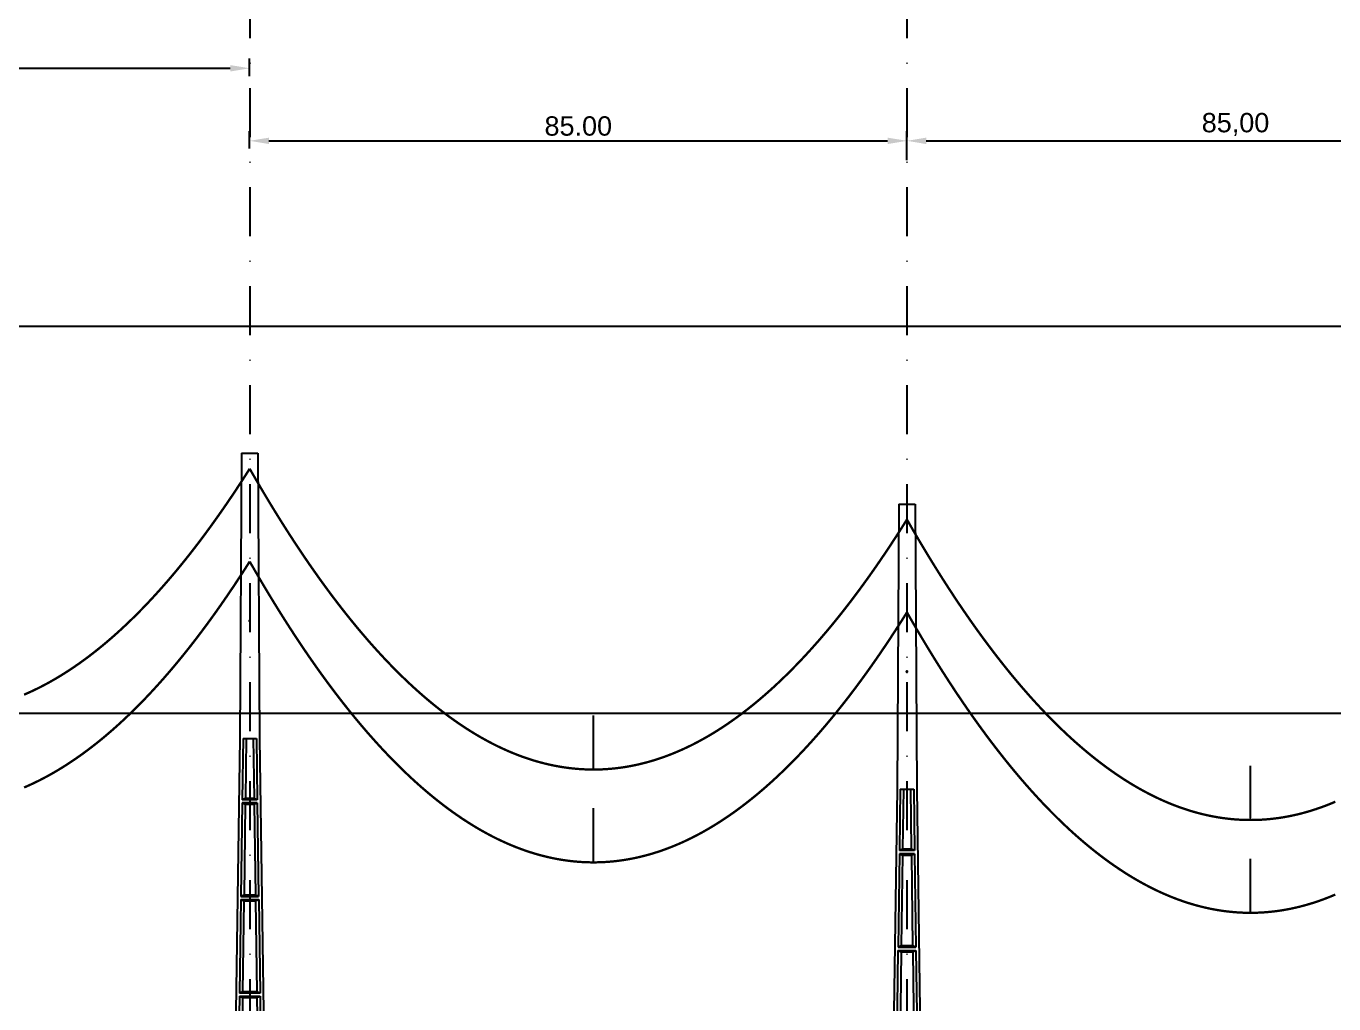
# Model space of a CAD drawing. Header units: metres. Extents: x -121 to 9872, y 3505 to 10721.
# Drawn here: x 3221.8 to 3390.9, y 9562.4 to 9688.8 of the extents above; entities that cross this region are included whole.
import ezdxf

# ---------------------------------------------------------------- set-up
doc = ezdxf.new("R2010")
doc.units = ezdxf.units.M
doc.header["$PDMODE"] = 2
doc.linetypes.add('DASHDOT', pattern=[25.4, 12.7, -6.35, 0, -6.35])
for name, color, linetype in [('CON-EOL- CA MAGNOLIA', 210, 'Continuous'), ('cotas', 7, 'Continuous'), ('Grade', 9, 'Continuous'), ('Ind.Rot', 8, 'DASHDOT'), ('POSTE DT', 7, 'Continuous')]:
    doc.layers.add(name, color=color, linetype=linetype)
doc.styles.get("Standard").update_dxf_attribs({"font": 'arial.ttf'})
doc.dimstyles.new('ISO-25', dxfattribs={"dimtxt": 2.5, "dimasz": 2.5, "dimexe": 1.25, "dimexo": 0.625, "dimtad": 1, "dimzin": 1, "dimtxsty": 'Standard', "dimcen": 2.5, "dimaunit": 1, "dimadec": 3, "dimazin": 3, "dimtfac": 1, "dimtmove": 0, "dimatfit": 3, "dimfxlon": 1, "dimarcsym": 0})

# ---------------------------------------------------------------- blocks, each defined once
blk = doc.blocks.new('*U1')
at = {"layer": 'POSTE DT', "extrusion": (0, 1, 0)}
for p, q in [((-3.31, 378.23), (-4.05, 262)), ((-3.31, 378.23), (3.31, 378.23)), ((3.31, 378.23), (4.06, 262)), ((-4.05, 262), (-7.72, 0)), ((-4.05, 262), (-4.05, 262)), ((-2.73, 262), (-3.08, 237.05)), ((-2.73, 262), (2.75, 262)), ((-1.42, 262), (-1.77, 237.57)), ((1.43, 262), (1.77, 237.57)), ((2.75, 262), (3.1, 237.05)), ((4.06, 262), (7.72, 0)), ((-3.1, 235.74), (-3.63, 197.65)), ((3.11, 235.73), (-3.1, 235.74)), ((3.1, 237.05), (-3.08, 237.05)), ((-1.8, 235.21), (-2.32, 198.19)), ((1.8, 235.21), (2.32, 198.19)), ((3.11, 235.73), (3.65, 197.65)), ((-3.65, 196.34), (-4.19, 158.25)), ((-2.35, 195.8), (-2.87, 158.8)), ((2.35, 195.8), (2.87, 158.8)), ((3.66, 196.34), (4.2, 158.25)), ((-4.21, 156.94), (-4.74, 118.85)), ((-2.9, 156.39), (-3.42, 119.41)), ((2.91, 156.39), (3.42, 119.41)), ((4.21, 156.94), (4.75, 118.85)), ((-4.76, 117.54), (-5.29, 79.45)), ((4.77, 117.54), (-4.76, 117.54)), ((4.75, 118.85), (-4.74, 118.85)), ((4.77, 117.54), (5.3, 79.45)), ((-3.46, 116.98), (-3.97, 80.02)), ((3.46, 116.98), (3.98, 80.02)), ((-5.31, 78.14), (-5.85, 40.06)), ((5.32, 78.14), (-5.31, 78.14)), ((5.3, 79.45), (-5.29, 79.45)), ((-4.01, 77.57), (-4.53, 40.63)), ((4.01, 77.57), (4.53, 40.63)), ((5.32, 78.14), (5.85, 40.06)), ((-5.86, 38.74), (-6.41, 0)), ((5.87, 38.74), (-5.86, 38.74)), ((5.85, 40.06), (-5.85, 40.06)), ((-4.56, 38.17), (-5.1, 0)), ((4.56, 38.17), (5.1, 0)), ((5.87, 38.74), (6.41, 0)), ((-6.41, 0), (-7.72, 0)), ((-5.1, 0), (-6.41, 0)), ((5.1, 0), (-5.1, 0)), ((6.41, 0), (5.1, 0)), ((7.72, 0), (6.41, 0))]:
    blk.add_line(p, q, dxfattribs=at)
at = {"layer": 'POSTE DT', "ltscale": 3}
for points in [[(-3.63, 197.65), (3.65, 197.65)], [(-3.65, 196.34), (3.66, 196.34)], [(-4.21, 156.94), (4.21, 156.94)], [(4.2, 158.25), (-4.19, 158.25)]]:
    blk.add_lwpolyline(points, dxfattribs=at)
at = {"layer": 'POSTE DT'}
for points, knots in [([(0.25, 309.94), (0.25, 309.93), (0.25, 309.93), (0.25, 309.92), (0.25, 309.91), (0.25, 309.9), (0.25, 309.89), (0.24, 309.85), (0.22, 309.82), (0.19, 309.77), (0.16, 309.74), (0.11, 309.71), (0.08, 309.7), (0.01, 309.68), (-0.02, 309.68), (-0.08, 309.7), (-0.11, 309.71), (-0.16, 309.74), (-0.18, 309.76), (-0.21, 309.8), (-0.22, 309.82), (-0.24, 309.85), (-0.24, 309.87), (-0.25, 309.89), (-0.25, 309.9), (-0.25, 309.92), (-0.25, 309.92), (-0.25, 309.93), (-0.25, 309.94), (-0.25, 309.95), (-0.25, 309.95), (-0.25, 309.96), (-0.25, 309.97), (-0.24, 310), (-0.23, 310.02), (-0.21, 310.07), (-0.2, 310.09), (-0.15, 310.14), (-0.13, 310.15), (-0.07, 310.18), (-0.03, 310.19), (0.03, 310.19), (0.06, 310.18), (0.12, 310.16), (0.14, 310.14), (0.18, 310.11), (0.2, 310.09), (0.21, 310.06), (0.22, 310.05), (0.23, 310.04), (0.24, 310.01), (0.24, 309.99), (0.25, 309.97), (0.25, 309.96), (0.25, 309.95), (0.25, 309.94), (0.25, 309.94), (0.25, 309.94), (0.25, 309.94)], [-54.728303, -54.728303, -54.728303, -54.728303, -54.309038, -54.309038, -53.647169, -53.647169, -52.532885, -52.532885, -48.86224, -48.86224, -45.282765, -45.282765, -41.52867, -41.52867, -37.867486, -37.867486, -34.454589, -34.454589, -31.301423, -31.301423, -28.48103, -28.48103, -26.961755, -26.961755, -25.7544, -25.7544, -25.136228, -25.136228, -24.64409, -24.64409, -24.094201, -24.094201, -23.191199, -23.191199, -20.494482, -20.494482, -17.342863, -17.342863, -13.645538, -13.645538, -9.835989, -9.835989, -6.296781, -6.296781, -3.005029, -3.005029, 0, 0, 0, 1.527594, 1.527594, 3.697216, 3.697216, 4.489727, 4.489727, 5.01438, 5.01438, 5.095313, 5.095313, 5.095313, 5.095313]), ([(-3.1, 235.74), (-2.88, 235.65), (-2.67, 235.56), (-2.23, 235.39), (-2.02, 235.3), (-1.8, 235.21)], [0.055576, 0.055576, 0.055576, 0.055576, 56.767409, 56.767409, 113.50757, 113.50757, 113.50757, 113.50757]), ([(-1.77, 237.57), (-1.99, 237.49), (-2.21, 237.4), (-2.64, 237.22), (-2.86, 237.14), (-3.08, 237.05)], [0, 0, 0, 0, 56.660495, 56.660495, 113.412826, 113.412826, 113.412826, 113.412826]), ([(-1.8, 235.21), (-1.2, 235.21), (-0.6, 235.21), (0.6, 235.21), (1.2, 235.21), (1.8, 235.21)], [0, 0, 0, 0, 68.567797, 68.567797, 137.136247, 137.136247, 137.136247, 137.136247]), ([(1.77, 237.57), (1.18, 237.57), (0.59, 237.57), (-0.59, 237.57), (-1.18, 237.57), (-1.77, 237.57)], [0, 0, 0, 0, 67.306894, 67.306894, 134.614447, 134.614447, 134.614447, 134.614447]), ([(3.1, 237.05), (2.87, 237.14), (2.65, 237.23), (2.21, 237.4), (1.99, 237.49), (1.77, 237.57)], [0, 0, 0, 0, 56.738948, 56.738948, 113.38731, 113.38731, 113.38731, 113.38731]), ([(1.8, 235.21), (2.02, 235.3), (2.24, 235.38), (2.68, 235.56), (2.89, 235.65), (3.11, 235.73)], [0, 0, 0, 0, 56.845349, 56.845349, 113.599799, 113.599799, 113.599799, 113.599799]), ([(-2.32, 198.19), (-2.54, 198.1), (-2.76, 198.01), (-3.2, 197.83), (-3.41, 197.74), (-3.63, 197.65)], [0, 0, 0, 0, 63.412073, 63.412073, 126.777421, 126.777421, 126.777421, 126.777421]), ([(2.32, 198.19), (1.55, 198.19), (0.77, 198.19), (-0.77, 198.19), (-1.55, 198.19), (-2.32, 198.19)], [0, 0, 0, 0, 88.31008, 88.31008, 176.620652, 176.620652, 176.620652, 176.620652]), ([(3.65, 197.65), (3.43, 197.74), (3.2, 197.83), (2.76, 198.01), (2.54, 198.1), (2.32, 198.19)], [0, 0, 0, 0, 63.488119, 63.488119, 126.880939, 126.880939, 126.880939, 126.880939]), ([(-3.65, 196.34), (-3.43, 196.25), (-3.22, 196.16), (-2.78, 195.98), (-2.57, 195.89), (-2.35, 195.8)], [0.054307, 0.054307, 0.054307, 0.054307, 63.527131, 63.527131, 127.063246, 127.063246, 127.063246, 127.063246]), ([(-2.35, 195.8), (-1.57, 195.8), (-0.78, 195.8), (0.79, 195.8), (1.57, 195.8), (2.35, 195.8)], [0, 0, 0, 0, 89.585713, 89.585713, 179.17191, 179.17191, 179.17191, 179.17191]), ([(2.35, 195.8), (2.57, 195.89), (2.79, 195.98), (3.23, 196.16), (3.45, 196.25), (3.66, 196.34)], [0, 0, 0, 0, 63.60246, 63.60246, 127.109696, 127.109696, 127.109696, 127.109696]), ([(-4.21, 156.94), (-3.99, 156.85), (-3.77, 156.75), (-3.34, 156.57), (-3.12, 156.48), (-2.9, 156.39)], [0.053423, 0.053423, 0.053423, 0.053423, 70.429742, 70.429742, 140.90167, 140.90167, 140.90167, 140.90167]), ([(-2.87, 158.8), (-3.09, 158.71), (-3.31, 158.62), (-3.75, 158.43), (-3.97, 158.34), (-4.19, 158.25)], [0, 0, 0, 0, 70.301707, 70.301707, 140.590947, 140.590947, 140.590947, 140.590947]), ([(-2.9, 156.39), (-1.94, 156.39), (-0.97, 156.39), (0.97, 156.39), (1.94, 156.39), (2.91, 156.39)], [0, 0, 0, 0, 110.60219, 110.60219, 221.20473, 221.20473, 221.20473, 221.20473]), ([(2.87, 158.8), (1.92, 158.8), (0.96, 158.8), (-0.96, 158.8), (-1.91, 158.8), (-2.87, 158.8)], [0, 0, 0, 0, 109.314454, 109.314454, 218.629264, 218.629264, 218.629264, 218.629264]), ([(4.2, 158.25), (3.98, 158.34), (3.76, 158.44), (3.31, 158.62), (3.09, 158.71), (2.87, 158.8)], [0, 0, 0, 0, 70.379198, 70.379198, 140.659718, 140.659718, 140.659718, 140.659718]), ([(2.91, 156.39), (3.12, 156.48), (3.34, 156.57), (3.78, 156.75), (4, 156.85), (4.21, 156.94)], [0, 0, 0, 0, 70.506649, 70.506649, 140.914701, 140.914701, 140.914701, 140.914701]), ([(-4.76, 117.54), (-4.54, 117.45), (-4.32, 117.35), (-3.89, 117.17), (-3.67, 117.07), (-3.46, 116.98)], [0.052784, 0.052784, 0.052784, 0.052784, 77.438432, 77.438432, 154.950301, 154.950301, 154.950301, 154.950301]), ([(-3.42, 119.41), (-3.64, 119.32), (-3.86, 119.23), (-4.3, 119.04), (-4.52, 118.95), (-4.74, 118.85)], [0, 0, 0, 0, 77.299547, 77.299547, 154.618634, 154.618634, 154.618634, 154.618634]), ([(3.42, 119.41), (2.28, 119.41), (1.14, 119.41), (-1.14, 119.41), (-2.28, 119.41), (-3.42, 119.41)], [0, 0, 0, 0, 130.319901, 130.319901, 260.640046, 260.640046, 260.640046, 260.640046]), ([(4.75, 118.85), (4.53, 118.95), (4.31, 119.04), (3.87, 119.23), (3.64, 119.32), (3.42, 119.41)], [0, 0, 0, 0, 77.381597, 77.381597, 154.66183, 154.66183, 154.66183, 154.66183]), ([(3.46, 116.98), (3.68, 117.07), (3.89, 117.17), (4.33, 117.35), (4.55, 117.45), (4.77, 117.54)], [0, 0, 0, 0, 77.520013, 77.520013, 154.938747, 154.938747, 154.938747, 154.938747]), ([(-3.46, 116.98), (-2.3, 116.98), (-1.15, 116.98), (1.15, 116.98), (2.31, 116.98), (3.46, 116.98)], [0, 0, 0, 0, 131.617604, 131.617604, 263.235447, 263.235447, 263.235447, 263.235447]), ([(-3.97, 80.02), (-4.19, 79.93), (-4.41, 79.83), (-4.85, 79.64), (-5.07, 79.55), (-5.29, 79.45)], [0, 0, 0, 0, 84.379671, 84.379671, 168.809376, 168.809376, 168.809376, 168.809376]), ([(3.98, 80.02), (2.65, 80.02), (1.33, 80.02), (-1.32, 80.02), (-2.65, 80.02), (-3.97, 80.02)], [0, 0, 0, 0, 151.326157, 151.326157, 302.652465, 302.652465, 302.652465, 302.652465]), ([(5.3, 79.45), (5.08, 79.55), (4.86, 79.64), (4.42, 79.83), (4.2, 79.93), (3.98, 80.02)], [0, 0, 0, 0, 84.46863, 84.46863, 168.833721, 168.833721, 168.833721, 168.833721]), ([(-5.31, 78.14), (-5.09, 78.05), (-4.88, 77.95), (-4.44, 77.76), (-4.23, 77.67), (-4.01, 77.57)], [0.052308, 0.052308, 0.052308, 0.052308, 84.527725, 84.527725, 169.158824, 169.158824, 169.158824, 169.158824]), ([(-4.01, 77.57), (-2.67, 77.57), (-1.34, 77.57), (1.34, 77.57), (2.67, 77.57), (4.01, 77.57)], [0, 0, 0, 0, 152.632212, 152.632212, 305.264569, 305.264569, 305.264569, 305.264569]), ([(4.01, 77.57), (4.23, 77.67), (4.45, 77.76), (4.88, 77.95), (5.1, 78.05), (5.32, 78.14)], [0, 0, 0, 0, 84.616316, 84.616316, 169.129178, 169.129178, 169.129178, 169.129178]), ([(-5.86, 38.74), (-5.65, 38.65), (-5.43, 38.55), (-5, 38.36), (-4.78, 38.26), (-4.56, 38.17)], [0.026524, 0.026524, 0.026524, 0.026524, 91.679563, 91.679563, 183.466041, 183.466041, 183.466041, 183.466041]), ([(-4.53, 40.63), (-4.75, 40.53), (-4.97, 40.44), (-5.41, 40.25), (-5.63, 40.15), (-5.85, 40.06)], [0, 0, 0, 0, 91.523648, 91.523648, 183.126775, 183.126775, 183.126775, 183.126775]), ([(-4.56, 38.17), (-3.04, 38.17), (-1.52, 38.17), (1.52, 38.17), (3.04, 38.17), (4.56, 38.17)], [0, 0, 0, 0, 173.646192, 173.646192, 347.292451, 347.292451, 347.292451, 347.292451]), ([(4.53, 40.63), (3.02, 40.63), (1.51, 40.63), (-1.51, 40.63), (-3.02, 40.63), (-4.53, 40.63)], [0, 0, 0, 0, 172.33304, 172.33304, 344.666151, 344.666151, 344.666151, 344.666151]), ([(5.85, 40.06), (5.63, 40.15), (5.41, 40.25), (4.97, 40.44), (4.75, 40.53), (4.53, 40.63)], [0, 0, 0, 0, 91.621326, 91.621326, 183.137324, 183.137324, 183.137324, 183.137324]), ([(4.56, 38.17), (4.78, 38.26), (5, 38.36), (5.43, 38.55), (5.65, 38.65), (5.87, 38.74)], [0, 0, 0, 0, 91.776928, 91.776928, 183.448614, 183.448614, 183.448614, 183.448614])]:
    blk.add_open_spline(points, degree=3, knots=knots, dxfattribs=at)
blk = doc.blocks.new('*D83')
at = {"layer": 'cotas', "color": 0, "lineweight": -2, "transparency": 16777216}
for p, q in [((3165.67, 9682.36), (3165.67, 9684.61)), ((3250.66, 9682.36), (3250.66, 9684.61)), ((3168.17, 9683.36), (3248.16, 9683.36))]:
    blk.add_line(p, q, dxfattribs=at)
at = {"layer": 'cotas', "color": 0, "transparency": 16777216}
for points in [[(3168.17, 9683.77), (3168.17, 9682.94), (3165.67, 9683.36)], [(3248.16, 9683.77), (3248.16, 9682.94), (3250.66, 9683.36)]]:
    blk.add_solid(points, dxfattribs=at)
at = {"layer": 'Defpoints', "color": 0, "transparency": 16777216}
for p in [(3250.66, 9683.36), (3165.67, 9641.84), (3250.66, 9633.59)]:
    blk.add_point(p, dxfattribs=at)
at = {"layer": 'cotas', "color": 0, "transparency": 16777216, "insert": (3208.17, 9685.26), "char_height": 2.5, "attachment_point": 5}
blk.add_mtext('85.00', dxfattribs=at)
blk = doc.blocks.new('*D84')
at = {"layer": 'cotas', "color": 0, "lineweight": -2, "transparency": 16777216}
for p, q in [((3250.66, 9672.98), (3250.66, 9675.23)), ((3253.16, 9673.98), (3333.16, 9673.98)), ((3335.66, 9672.98), (3335.66, 9675.23))]:
    blk.add_line(p, q, dxfattribs=at)
at = {"layer": 'cotas', "color": 0, "transparency": 16777216}
for points in [[(3253.16, 9674.39), (3253.16, 9673.56), (3250.66, 9673.98)], [(3333.16, 9674.39), (3333.16, 9673.56), (3335.66, 9673.98)]]:
    blk.add_solid(points, dxfattribs=at)
at = {"layer": 'Defpoints', "color": 0, "transparency": 16777216}
for p in [(3335.66, 9673.98), (3250.66, 9633.59), (3335.66, 9627.02)]:
    blk.add_point(p, dxfattribs=at)
at = {"layer": 'cotas', "color": 0, "transparency": 16777216, "insert": (3293.16, 9675.88), "char_height": 2.5, "attachment_point": 5}
blk.add_mtext('85.00', dxfattribs=at)
blk = doc.blocks.new('*D85')
at = {"layer": 'cotas', "color": 0, "lineweight": -2, "transparency": 16777216}
for p, q in [((3335.66, 9671.48), (3335.66, 9675.23)), ((3338.16, 9673.98), (3418.16, 9673.98)), ((3420.66, 9671.48), (3420.66, 9675.23))]:
    blk.add_line(p, q, dxfattribs=at)
at = {"layer": 'cotas', "color": 0, "transparency": 16777216}
for points in [[(3338.16, 9674.39), (3338.16, 9673.56), (3335.66, 9673.98)], [(3418.16, 9674.39), (3418.16, 9673.56), (3420.66, 9673.98)]]:
    blk.add_solid(points, dxfattribs=at)
at = {"layer": 'Defpoints', "color": 0, "transparency": 16777216}
for p in [(3420.66, 9673.98), (3335.66, 9627.02), (3420.66, 9620.54)]:
    blk.add_point(p, dxfattribs=at)
at = {"layer": 'cotas', "color": 0, "transparency": 16777216, "insert": (3378.16, 9676.1), "char_height": 2.5, "attachment_point": 5}
blk.add_mtext('85,00', dxfattribs=at)

msp = doc.modelspace()

# ---------------------------------------------------------------- linework, layer by layer
at = {"layer": 'CON-EOL- CA MAGNOLIA'}
for p, q in [((3295.125, 9592.697), (3295.125, 9599.697)), ((3380.098, 9586.174), (3380.098, 9593.174)), ((3295.125, 9580.697), (3295.125, 9587.697)), ((3295.125, 9580.697), (3295.125, 9587.697)), ((3380.098, 9574.174), (3380.098, 9581.174)), ((3380.098, 9574.174), (3380.098, 9581.174))]:
    msp.add_line(p, q, dxfattribs=at)
at = {"layer": 'CON-EOL- CA MAGNOLIA', "const_width": 0.3}
for points in [[(3221.486, 9602.378), (3221.909, 9602.562), (3222.332, 9602.753), (3222.755, 9602.951), (3223.177, 9603.156), (3223.6, 9603.367), (3224.023, 9603.586), (3224.446, 9603.812), (3224.869, 9604.045), (3225.292, 9604.285), (3225.715, 9604.532), (3226.138, 9604.787), (3226.561, 9605.048), (3226.983, 9605.316), (3227.406, 9605.591), (3227.829, 9605.873), (3228.252, 9606.163), (3228.675, 9606.459), (3229.098, 9606.762), (3229.521, 9607.073), (3229.944, 9607.39), (3230.366, 9607.715), (3230.789, 9608.046), (3231.212, 9608.385), (3231.635, 9608.73), (3232.058, 9609.083), (3232.481, 9609.443), (3232.904, 9609.809), (3233.327, 9610.183), (3233.75, 9610.564), (3234.172, 9610.952), (3234.595, 9611.347), (3235.018, 9611.749), (3235.441, 9612.158), (3235.864, 9612.574), (3236.287, 9612.997), (3236.71, 9613.427), (3237.133, 9613.864), (3237.556, 9614.309), (3237.978, 9614.76), (3238.401, 9615.219), (3238.824, 9615.684), (3239.247, 9616.156), (3239.67, 9616.636), (3240.093, 9617.123), (3240.516, 9617.617), (3240.939, 9618.117), (3241.362, 9618.625), (3241.784, 9619.14), (3242.207, 9619.662), (3242.63, 9620.191), (3243.053, 9620.727), (3243.476, 9621.271), (3243.899, 9621.821), (3244.322, 9622.378), (3244.745, 9622.943), (3245.167, 9623.514), (3245.59, 9624.093), (3246.013, 9624.679), (3246.436, 9625.272), (3246.859, 9625.872), (3247.282, 9626.478), (3247.705, 9627.093), (3248.128, 9627.714), (3248.551, 9628.342), (3248.973, 9628.978), (3249.396, 9629.62), (3249.819, 9630.27), (3250.242, 9630.926), (3250.665, 9631.59)], [(3250.665, 9631.59), (3251.088, 9630.852), (3251.511, 9630.121), (3251.934, 9629.397), (3252.357, 9628.68), (3252.779, 9627.97), (3253.202, 9627.268), (3253.625, 9626.572), (3254.048, 9625.884), (3254.471, 9625.203), (3254.894, 9624.529), (3255.317, 9623.862), (3255.74, 9623.202), (3256.163, 9622.549), (3256.585, 9621.903), (3257.008, 9621.264), (3257.431, 9620.633), (3257.854, 9620.009), (3258.277, 9619.391), (3258.7, 9618.781), (3259.123, 9618.178), (3259.546, 9617.582), (3259.968, 9616.993), (3260.391, 9616.411), (3260.814, 9615.836), (3261.237, 9615.269), (3261.66, 9614.708), (3262.083, 9614.154), (3262.506, 9613.608), (3262.929, 9613.069), (3263.352, 9612.536), (3263.774, 9612.011), (3264.197, 9611.493), (3264.62, 9610.982), (3265.043, 9610.478), (3265.466, 9609.981), (3265.889, 9609.491), (3266.312, 9609.008), (3266.735, 9608.532), (3267.158, 9608.064), (3267.58, 9607.602), (3268.003, 9607.147), (3268.426, 9606.7), (3268.849, 9606.259), (3269.272, 9605.826), (3269.695, 9605.4), (3270.118, 9604.98), (3270.541, 9604.568), (3270.964, 9604.163), (3271.386, 9603.765), (3271.809, 9603.374), (3272.232, 9602.99), (3272.655, 9602.613), (3273.078, 9602.243), (3273.501, 9601.88), (3273.924, 9601.524), (3274.347, 9601.175), (3274.769, 9600.834), (3275.192, 9600.499), (3275.615, 9600.171), (3276.038, 9599.851), (3276.461, 9599.537), (3276.884, 9599.23), (3277.307, 9598.931), (3277.73, 9598.638), (3278.153, 9598.353), (3278.575, 9598.075), (3278.998, 9597.803), (3279.421, 9597.539), (3279.844, 9597.281), (3280.267, 9597.031), (3280.69, 9596.788), (3281.113, 9596.552), (3281.536, 9596.323), (3281.959, 9596.1), (3282.381, 9595.885), (3282.804, 9595.677), (3283.227, 9595.476), (3283.65, 9595.282), (3284.073, 9595.095), (3284.496, 9594.915), (3284.919, 9594.742), (3285.342, 9594.576), (3285.765, 9594.417), (3286.187, 9594.265), (3286.61, 9594.12), (3287.033, 9593.983), (3287.456, 9593.852), (3287.879, 9593.728), (3288.302, 9593.611), (3288.725, 9593.501), (3289.148, 9593.398), (3289.57, 9593.303), (3289.993, 9593.214), (3290.416, 9593.132), (3290.839, 9593.058), (3291.262, 9592.99), (3291.685, 9592.93), (3292.108, 9592.876), (3292.531, 9592.829), (3292.954, 9592.79), (3293.376, 9592.757), (3293.799, 9592.732), (3294.222, 9592.713), (3294.645, 9592.702), (3295.068, 9592.697), (3295.491, 9592.7), (3295.914, 9592.71), (3296.337, 9592.726), (3296.76, 9592.75), (3297.182, 9592.78), (3297.605, 9592.818), (3298.028, 9592.863), (3298.451, 9592.914), (3298.874, 9592.973), (3299.297, 9593.039), (3299.72, 9593.112), (3300.143, 9593.191), (3300.565, 9593.278), (3300.988, 9593.372), (3301.411, 9593.473), (3301.834, 9593.581), (3302.257, 9593.696), (3302.68, 9593.817), (3303.103, 9593.946), (3303.526, 9594.082), (3303.949, 9594.225), (3304.371, 9594.375), (3304.794, 9594.532), (3305.217, 9594.696), (3305.64, 9594.868), (3306.063, 9595.046), (3306.486, 9595.231), (3306.909, 9595.423), (3307.332, 9595.622), (3307.755, 9595.828), (3308.177, 9596.041), (3308.6, 9596.262), (3309.023, 9596.489), (3309.446, 9596.723), (3309.869, 9596.965), (3310.292, 9597.213), (3310.715, 9597.469), (3311.138, 9597.731), (3311.561, 9598.001), (3311.983, 9598.277), (3312.406, 9598.561), (3312.829, 9598.851), (3313.252, 9599.149), (3313.675, 9599.453), (3314.098, 9599.765), (3314.521, 9600.084), (3314.944, 9600.41), (3315.366, 9600.743), (3315.789, 9601.082), (3316.212, 9601.429), (3316.635, 9601.783), (3317.058, 9602.144), (3317.481, 9602.512), (3317.904, 9602.887), (3318.327, 9603.269), (3318.75, 9603.659), (3319.172, 9604.055), (3319.595, 9604.458), (3320.018, 9604.868), (3320.441, 9605.286), (3320.864, 9605.71), (3321.287, 9606.142), (3321.71, 9606.58), (3322.133, 9607.026), (3322.556, 9607.478), (3322.978, 9607.938), (3323.401, 9608.405), (3323.824, 9608.879), (3324.247, 9609.36), (3324.67, 9609.848), (3325.093, 9610.343), (3325.516, 9610.845), (3325.939, 9611.354), (3326.362, 9611.87), (3326.784, 9612.394), (3327.207, 9612.924), (3327.63, 9613.462), (3328.053, 9614.006), (3328.476, 9614.558), (3328.899, 9615.117), (3329.322, 9615.682), (3329.745, 9616.255), (3330.167, 9616.835), (3330.59, 9617.422), (3331.013, 9618.016), (3331.436, 9618.618), (3331.859, 9619.226), (3332.282, 9619.841), (3332.705, 9620.464), (3333.128, 9621.093), (3333.551, 9621.73), (3333.973, 9622.374), (3334.396, 9623.025), (3334.819, 9623.683), (3335.242, 9624.348), (3335.665, 9625.02)], [(3335.665, 9625.02), (3336.088, 9624.282), (3336.511, 9623.552), (3336.934, 9622.828), (3337.357, 9622.112), (3337.779, 9621.403), (3338.202, 9620.701), (3338.625, 9620.005), (3339.048, 9619.318), (3339.471, 9618.637), (3339.894, 9617.963), (3340.317, 9617.297), (3340.74, 9616.637), (3341.163, 9615.985), (3341.585, 9615.34), (3342.008, 9614.701), (3342.431, 9614.07), (3342.854, 9613.446), (3343.277, 9612.829), (3343.7, 9612.22), (3344.123, 9611.617), (3344.546, 9611.021), (3344.968, 9610.433), (3345.391, 9609.851), (3345.814, 9609.277), (3346.237, 9608.71), (3346.66, 9608.15), (3347.083, 9607.597), (3347.506, 9607.051), (3347.929, 9606.512), (3348.352, 9605.98), (3348.774, 9605.455), (3349.197, 9604.937), (3349.62, 9604.427), (3350.043, 9603.923), (3350.466, 9603.426), (3350.889, 9602.937), (3351.312, 9602.455), (3351.735, 9601.979), (3352.158, 9601.511), (3352.58, 9601.05), (3353.003, 9600.596), (3353.426, 9600.149), (3353.849, 9599.709), (3354.272, 9599.276), (3354.695, 9598.85), (3355.118, 9598.431), (3355.541, 9598.019), (3355.964, 9597.615), (3356.386, 9597.217), (3356.809, 9596.826), (3357.232, 9596.443), (3357.655, 9596.066), (3358.078, 9595.697), (3358.501, 9595.334), (3358.924, 9594.979), (3359.347, 9594.63), (3359.769, 9594.289), (3360.192, 9593.955), (3360.615, 9593.628), (3361.038, 9593.308), (3361.461, 9592.994), (3361.884, 9592.688), (3362.307, 9592.389), (3362.73, 9592.097), (3363.153, 9591.812), (3363.575, 9591.534), (3363.998, 9591.263), (3364.421, 9590.999), (3364.844, 9590.742), (3365.267, 9590.493), (3365.69, 9590.25), (3366.113, 9590.014), (3366.536, 9589.785), (3366.959, 9589.564), (3367.381, 9589.349), (3367.804, 9589.141), (3368.227, 9588.941), (3368.65, 9588.747), (3369.073, 9588.56), (3369.496, 9588.381), (3369.919, 9588.208), (3370.342, 9588.043), (3370.765, 9587.884), (3371.187, 9587.733), (3371.61, 9587.588), (3372.033, 9587.451), (3372.456, 9587.321), (3372.879, 9587.197), (3373.302, 9587.081), (3373.725, 9586.972), (3374.148, 9586.869), (3374.57, 9586.774), (3374.993, 9586.686), (3375.416, 9586.605), (3375.839, 9586.53), (3376.262, 9586.463), (3376.685, 9586.403), (3377.108, 9586.35), (3377.531, 9586.304), (3377.954, 9586.265), (3378.376, 9586.232), (3378.799, 9586.208), (3379.222, 9586.189), (3379.645, 9586.178), (3380.068, 9586.174), (3380.491, 9586.177), (3380.914, 9586.187), (3381.337, 9586.204), (3381.76, 9586.228), (3382.182, 9586.26), (3382.605, 9586.298), (3383.028, 9586.343), (3383.451, 9586.395), (3383.874, 9586.454), (3384.297, 9586.52), (3384.72, 9586.594), (3385.143, 9586.674), (3385.565, 9586.761), (3385.988, 9586.855), (3386.411, 9586.957), (3386.834, 9587.065), (3387.257, 9587.18), (3387.68, 9587.303), (3388.103, 9587.432), (3388.526, 9587.568), (3388.949, 9587.712), (3389.371, 9587.862), (3389.794, 9588.02), (3390.217, 9588.184), (3390.64, 9588.356), (3391.063, 9588.534)], [(3221.486, 9590.378), (3221.909, 9590.562), (3222.332, 9590.753), (3222.755, 9590.951), (3223.177, 9591.155), (3223.6, 9591.367), (3224.023, 9591.586), (3224.446, 9591.812), (3224.869, 9592.045), (3225.292, 9592.285), (3225.715, 9592.533), (3226.138, 9592.787), (3226.561, 9593.048), (3226.983, 9593.316), (3227.406, 9593.591), (3227.829, 9593.873), (3228.252, 9594.163), (3228.675, 9594.459), (3229.098, 9594.762), (3229.521, 9595.073), (3229.944, 9595.39), (3230.366, 9595.715), (3230.789, 9596.046), (3231.212, 9596.385), (3231.635, 9596.73), (3232.058, 9597.083), (3232.481, 9597.443), (3232.904, 9597.809), (3233.327, 9598.183), (3233.75, 9598.564), (3234.172, 9598.952), (3234.595, 9599.347), (3235.018, 9599.749), (3235.441, 9600.158), (3235.864, 9600.574), (3236.287, 9600.997), (3236.71, 9601.427), (3237.133, 9601.864), (3237.556, 9602.309), (3237.978, 9602.76), (3238.401, 9603.219), (3238.824, 9603.684), (3239.247, 9604.157), (3239.67, 9604.636), (3240.093, 9605.123), (3240.516, 9605.617), (3240.939, 9606.117), (3241.362, 9606.625), (3241.784, 9607.14), (3242.207, 9607.662), (3242.63, 9608.191), (3243.053, 9608.727), (3243.476, 9609.271), (3243.899, 9609.821), (3244.322, 9610.378), (3244.745, 9610.943), (3245.167, 9611.514), (3245.59, 9612.093), (3246.013, 9612.679), (3246.436, 9613.272), (3246.859, 9613.872), (3247.282, 9614.479), (3247.705, 9615.093), (3248.128, 9615.714), (3248.551, 9616.342), (3248.973, 9616.977), (3249.396, 9617.62), (3249.819, 9618.27), (3250.242, 9618.926), (3250.665, 9619.59)], [(3221.486, 9590.378), (3221.909, 9590.562), (3222.332, 9590.753), (3222.755, 9590.951), (3223.177, 9591.156), (3223.6, 9591.367), (3224.023, 9591.586), (3224.446, 9591.812), (3224.869, 9592.045), (3225.292, 9592.285), (3225.715, 9592.532), (3226.138, 9592.787), (3226.561, 9593.048), (3226.983, 9593.316), (3227.406, 9593.591), (3227.829, 9593.873), (3228.252, 9594.163), (3228.675, 9594.459), (3229.098, 9594.762), (3229.521, 9595.073), (3229.944, 9595.39), (3230.366, 9595.715), (3230.789, 9596.046), (3231.212, 9596.385), (3231.635, 9596.73), (3232.058, 9597.083), (3232.481, 9597.443), (3232.904, 9597.809), (3233.327, 9598.183), (3233.75, 9598.564), (3234.172, 9598.952), (3234.595, 9599.347), (3235.018, 9599.749), (3235.441, 9600.158), (3235.864, 9600.574), (3236.287, 9600.997), (3236.71, 9601.427), (3237.133, 9601.864), (3237.556, 9602.309), (3237.978, 9602.76), (3238.401, 9603.219), (3238.824, 9603.684), (3239.247, 9604.156), (3239.67, 9604.636), (3240.093, 9605.123), (3240.516, 9605.617), (3240.939, 9606.117), (3241.362, 9606.625), (3241.784, 9607.14), (3242.207, 9607.662), (3242.63, 9608.191), (3243.053, 9608.727), (3243.476, 9609.271), (3243.899, 9609.821), (3244.322, 9610.378), (3244.745, 9610.943), (3245.167, 9611.514), (3245.59, 9612.093), (3246.013, 9612.679), (3246.436, 9613.272), (3246.859, 9613.872), (3247.282, 9614.478), (3247.705, 9615.093), (3248.128, 9615.714), (3248.551, 9616.342), (3248.973, 9616.978), (3249.396, 9617.62), (3249.819, 9618.27), (3250.242, 9618.926), (3250.665, 9619.59)], [(3250.665, 9619.59), (3251.088, 9618.852), (3251.511, 9618.121), (3251.934, 9617.397), (3252.357, 9616.68), (3252.779, 9615.97), (3253.202, 9615.268), (3253.625, 9614.572), (3254.048, 9613.884), (3254.471, 9613.203), (3254.894, 9612.529), (3255.317, 9611.862), (3255.74, 9611.202), (3256.163, 9610.549), (3256.585, 9609.903), (3257.008, 9609.265), (3257.431, 9608.633), (3257.854, 9608.009), (3258.277, 9607.391), (3258.7, 9606.781), (3259.123, 9606.178), (3259.546, 9605.582), (3259.968, 9604.993), (3260.391, 9604.411), (3260.814, 9603.836), (3261.237, 9603.269), (3261.66, 9602.708), (3262.083, 9602.154), (3262.506, 9601.608), (3262.929, 9601.069), (3263.352, 9600.536), (3263.774, 9600.011), (3264.197, 9599.493), (3264.62, 9598.982), (3265.043, 9598.478), (3265.466, 9597.981), (3265.889, 9597.491), (3266.312, 9597.008), (3266.735, 9596.532), (3267.158, 9596.064), (3267.58, 9595.602), (3268.003, 9595.147), (3268.426, 9594.7), (3268.849, 9594.259), (3269.272, 9593.826), (3269.695, 9593.4), (3270.118, 9592.98), (3270.541, 9592.568), (3270.964, 9592.163), (3271.386, 9591.765), (3271.809, 9591.374), (3272.232, 9590.99), (3272.655, 9590.613), (3273.078, 9590.243), (3273.501, 9589.88), (3273.924, 9589.524), (3274.347, 9589.175), (3274.769, 9588.834), (3275.192, 9588.499), (3275.615, 9588.171), (3276.038, 9587.85), (3276.461, 9587.537), (3276.884, 9587.23), (3277.307, 9586.931), (3277.73, 9586.638), (3278.153, 9586.353), (3278.575, 9586.074), (3278.998, 9585.803), (3279.421, 9585.539), (3279.844, 9585.281), (3280.267, 9585.031), (3280.69, 9584.788), (3281.113, 9584.552), (3281.536, 9584.322), (3281.959, 9584.1), (3282.381, 9583.885), (3282.804, 9583.677), (3283.227, 9583.476), (3283.65, 9583.282), (3284.073, 9583.095), (3284.496, 9582.915), (3284.919, 9582.742), (3285.342, 9582.576), (3285.765, 9582.417), (3286.187, 9582.265), (3286.61, 9582.12), (3287.033, 9581.982), (3287.456, 9581.852), (3287.879, 9581.728), (3288.302, 9581.611), (3288.725, 9581.501), (3289.148, 9581.399), (3289.57, 9581.303), (3289.993, 9581.214), (3290.416, 9581.132), (3290.839, 9581.058), (3291.262, 9580.99), (3291.685, 9580.93), (3292.108, 9580.876), (3292.531, 9580.829), (3292.954, 9580.79), (3293.376, 9580.757), (3293.799, 9580.732), (3294.222, 9580.713), (3294.645, 9580.702), (3295.068, 9580.697), (3295.491, 9580.7), (3295.914, 9580.709), (3296.337, 9580.726), (3296.76, 9580.75), (3297.182, 9580.78), (3297.605, 9580.818), (3298.028, 9580.863), (3298.451, 9580.914), (3298.874, 9580.973), (3299.297, 9581.039), (3299.72, 9581.112), (3300.143, 9581.191), (3300.565, 9581.278), (3300.988, 9581.372), (3301.411, 9581.473), (3301.834, 9581.581), (3302.257, 9581.696), (3302.68, 9581.817), (3303.103, 9581.946), (3303.526, 9582.082), (3303.949, 9582.225), (3304.371, 9582.375), (3304.794, 9582.532), (3305.217, 9582.696), (3305.64, 9582.868), (3306.063, 9583.046), (3306.486, 9583.231), (3306.909, 9583.423), (3307.332, 9583.622), (3307.755, 9583.828), (3308.177, 9584.042), (3308.6, 9584.262), (3309.023, 9584.489), (3309.446, 9584.723), (3309.869, 9584.965), (3310.292, 9585.213), (3310.715, 9585.469), (3311.138, 9585.731), (3311.561, 9586), (3311.983, 9586.277), (3312.406, 9586.561), (3312.829, 9586.851), (3313.252, 9587.149), (3313.675, 9587.453), (3314.098, 9587.765), (3314.521, 9588.084), (3314.944, 9588.41), (3315.366, 9588.742), (3315.789, 9589.082), (3316.212, 9589.429), (3316.635, 9589.783), (3317.058, 9590.144), (3317.481, 9590.512), (3317.904, 9590.887), (3318.327, 9591.269), (3318.75, 9591.659), (3319.172, 9592.055), (3319.595, 9592.458), (3320.018, 9592.868), (3320.441, 9593.286), (3320.864, 9593.71), (3321.287, 9594.142), (3321.71, 9594.58), (3322.133, 9595.026), (3322.556, 9595.479), (3322.978, 9595.938), (3323.401, 9596.405), (3323.824, 9596.879), (3324.247, 9597.36), (3324.67, 9597.848), (3325.093, 9598.343), (3325.516, 9598.845), (3325.939, 9599.354), (3326.362, 9599.87), (3326.784, 9600.394), (3327.207, 9600.924), (3327.63, 9601.462), (3328.053, 9602.006), (3328.476, 9602.558), (3328.899, 9603.116), (3329.322, 9603.682), (3329.745, 9604.255), (3330.167, 9604.835), (3330.59, 9605.422), (3331.013, 9606.016), (3331.436, 9606.618), (3331.859, 9607.226), (3332.282, 9607.841), (3332.705, 9608.464), (3333.128, 9609.093), (3333.551, 9609.73), (3333.973, 9610.374), (3334.396, 9611.025), (3334.819, 9611.683), (3335.242, 9612.348), (3335.665, 9613.02)], [(3250.665, 9619.59), (3251.088, 9618.852), (3251.511, 9618.121), (3251.934, 9617.397), (3252.357, 9616.68), (3252.779, 9615.97), (3253.202, 9615.268), (3253.625, 9614.572), (3254.048, 9613.884), (3254.471, 9613.203), (3254.894, 9612.529), (3255.317, 9611.862), (3255.74, 9611.202), (3256.163, 9610.549), (3256.585, 9609.903), (3257.008, 9609.264), (3257.431, 9608.633), (3257.854, 9608.009), (3258.277, 9607.391), (3258.7, 9606.781), (3259.123, 9606.178), (3259.546, 9605.582), (3259.968, 9604.993), (3260.391, 9604.411), (3260.814, 9603.836), (3261.237, 9603.269), (3261.66, 9602.708), (3262.083, 9602.154), (3262.506, 9601.608), (3262.929, 9601.069), (3263.352, 9600.536), (3263.774, 9600.011), (3264.197, 9599.493), (3264.62, 9598.982), (3265.043, 9598.478), (3265.466, 9597.981), (3265.889, 9597.491), (3266.312, 9597.008), (3266.735, 9596.532), (3267.158, 9596.064), (3267.58, 9595.602), (3268.003, 9595.147), (3268.426, 9594.7), (3268.849, 9594.259), (3269.272, 9593.826), (3269.695, 9593.4), (3270.118, 9592.98), (3270.541, 9592.568), (3270.964, 9592.163), (3271.386, 9591.765), (3271.809, 9591.374), (3272.232, 9590.99), (3272.655, 9590.613), (3273.078, 9590.243), (3273.501, 9589.88), (3273.924, 9589.524), (3274.347, 9589.175), (3274.769, 9588.834), (3275.192, 9588.499), (3275.615, 9588.171), (3276.038, 9587.85), (3276.461, 9587.537), (3276.884, 9587.23), (3277.307, 9586.931), (3277.73, 9586.638), (3278.153, 9586.353), (3278.575, 9586.075), (3278.998, 9585.803), (3279.421, 9585.539), (3279.844, 9585.281), (3280.267, 9585.031), (3280.69, 9584.788), (3281.113, 9584.552), (3281.536, 9584.323), (3281.959, 9584.1), (3282.381, 9583.885), (3282.804, 9583.677), (3283.227, 9583.476), (3283.65, 9583.282), (3284.073, 9583.095), (3284.496, 9582.915), (3284.919, 9582.742), (3285.342, 9582.576), (3285.765, 9582.417), (3286.187, 9582.265), (3286.61, 9582.12), (3287.033, 9581.983), (3287.456, 9581.852), (3287.879, 9581.728), (3288.302, 9581.611), (3288.725, 9581.501), (3289.148, 9581.398), (3289.57, 9581.303), (3289.993, 9581.214), (3290.416, 9581.132), (3290.839, 9581.058), (3291.262, 9580.99), (3291.685, 9580.93), (3292.108, 9580.876), (3292.531, 9580.829), (3292.954, 9580.79), (3293.376, 9580.757), (3293.799, 9580.732), (3294.222, 9580.713), (3294.645, 9580.702), (3295.068, 9580.697), (3295.491, 9580.7), (3295.914, 9580.71), (3296.337, 9580.726), (3296.76, 9580.75), (3297.182, 9580.78), (3297.605, 9580.818), (3298.028, 9580.863), (3298.451, 9580.914), (3298.874, 9580.973), (3299.297, 9581.039), (3299.72, 9581.112), (3300.143, 9581.191), (3300.565, 9581.278), (3300.988, 9581.372), (3301.411, 9581.473), (3301.834, 9581.581), (3302.257, 9581.696), (3302.68, 9581.817), (3303.103, 9581.946), (3303.526, 9582.082), (3303.949, 9582.225), (3304.371, 9582.375), (3304.794, 9582.532), (3305.217, 9582.696), (3305.64, 9582.868), (3306.063, 9583.046), (3306.486, 9583.231), (3306.909, 9583.423), (3307.332, 9583.622), (3307.755, 9583.828), (3308.177, 9584.041), (3308.6, 9584.262), (3309.023, 9584.489), (3309.446, 9584.723), (3309.869, 9584.965), (3310.292, 9585.213), (3310.715, 9585.469), (3311.138, 9585.731), (3311.561, 9586.001), (3311.983, 9586.277), (3312.406, 9586.561), (3312.829, 9586.851), (3313.252, 9587.149), (3313.675, 9587.453), (3314.098, 9587.765), (3314.521, 9588.084), (3314.944, 9588.41), (3315.366, 9588.743), (3315.789, 9589.082), (3316.212, 9589.429), (3316.635, 9589.783), (3317.058, 9590.144), (3317.481, 9590.512), (3317.904, 9590.887), (3318.327, 9591.269), (3318.75, 9591.659), (3319.172, 9592.055), (3319.595, 9592.458), (3320.018, 9592.868), (3320.441, 9593.286), (3320.864, 9593.71), (3321.287, 9594.142), (3321.71, 9594.58), (3322.133, 9595.026), (3322.556, 9595.478), (3322.978, 9595.938), (3323.401, 9596.405), (3323.824, 9596.879), (3324.247, 9597.36), (3324.67, 9597.848), (3325.093, 9598.343), (3325.516, 9598.845), (3325.939, 9599.354), (3326.362, 9599.87), (3326.784, 9600.394), (3327.207, 9600.924), (3327.63, 9601.462), (3328.053, 9602.006), (3328.476, 9602.558), (3328.899, 9603.116), (3329.322, 9603.682), (3329.745, 9604.255), (3330.167, 9604.835), (3330.59, 9605.422), (3331.013, 9606.016), (3331.436, 9606.618), (3331.859, 9607.226), (3332.282, 9607.841), (3332.705, 9608.464), (3333.128, 9609.093), (3333.551, 9609.73), (3333.973, 9610.374), (3334.396, 9611.025), (3334.819, 9611.683), (3335.242, 9612.348), (3335.665, 9613.02)], [(3335.665, 9613.02), (3336.088, 9612.282), (3336.511, 9611.552), (3336.934, 9610.828), (3337.357, 9610.112), (3337.779, 9609.403), (3338.202, 9608.7), (3338.625, 9608.005), (3339.048, 9607.318), (3339.471, 9606.637), (3339.894, 9605.963), (3340.317, 9605.297), (3340.74, 9604.637), (3341.163, 9603.985), (3341.585, 9603.339), (3342.008, 9602.701), (3342.431, 9602.07), (3342.854, 9601.446), (3343.277, 9600.829), (3343.7, 9600.22), (3344.123, 9599.617), (3344.546, 9599.021), (3344.968, 9598.433), (3345.391, 9597.851), (3345.814, 9597.277), (3346.237, 9596.71), (3346.66, 9596.15), (3347.083, 9595.597), (3347.506, 9595.051), (3347.929, 9594.512), (3348.352, 9593.98), (3348.774, 9593.455), (3349.197, 9592.937), (3349.62, 9592.427), (3350.043, 9591.923), (3350.466, 9591.427), (3350.889, 9590.937), (3351.312, 9590.455), (3351.735, 9589.979), (3352.158, 9589.511), (3352.58, 9589.05), (3353.003, 9588.596), (3353.426, 9588.149), (3353.849, 9587.709), (3354.272, 9587.276), (3354.695, 9586.85), (3355.118, 9586.431), (3355.541, 9586.019), (3355.964, 9585.615), (3356.386, 9585.217), (3356.809, 9584.826), (3357.232, 9584.443), (3357.655, 9584.066), (3358.078, 9583.697), (3358.501, 9583.334), (3358.924, 9582.979), (3359.347, 9582.63), (3359.769, 9582.289), (3360.192, 9581.955), (3360.615, 9581.628), (3361.038, 9581.307), (3361.461, 9580.994), (3361.884, 9580.688), (3362.307, 9580.389), (3362.73, 9580.097), (3363.153, 9579.812), (3363.575, 9579.534), (3363.998, 9579.263), (3364.421, 9578.999), (3364.844, 9578.742), (3365.267, 9578.493), (3365.69, 9578.25), (3366.113, 9578.014), (3366.536, 9577.785), (3366.959, 9577.564), (3367.381, 9577.349), (3367.804, 9577.141), (3368.227, 9576.941), (3368.65, 9576.747), (3369.073, 9576.56), (3369.496, 9576.381), (3369.919, 9576.208), (3370.342, 9576.043), (3370.765, 9575.884), (3371.187, 9575.733), (3371.61, 9575.588), (3372.033, 9575.451), (3372.456, 9575.321), (3372.879, 9575.197), (3373.302, 9575.081), (3373.725, 9574.972), (3374.148, 9574.869), (3374.57, 9574.774), (3374.993, 9574.686), (3375.416, 9574.605), (3375.839, 9574.53), (3376.262, 9574.463), (3376.685, 9574.403), (3377.108, 9574.35), (3377.531, 9574.304), (3377.954, 9574.265), (3378.376, 9574.233), (3378.799, 9574.207), (3379.222, 9574.189), (3379.645, 9574.178), (3380.068, 9574.174), (3380.491, 9574.177), (3380.914, 9574.187), (3381.337, 9574.204), (3381.76, 9574.229), (3382.182, 9574.26), (3382.605, 9574.298), (3383.028, 9574.343), (3383.451, 9574.395), (3383.874, 9574.454), (3384.297, 9574.52), (3384.72, 9574.594), (3385.143, 9574.674), (3385.565, 9574.761), (3385.988, 9574.855), (3386.411, 9574.957), (3386.834, 9575.065), (3387.257, 9575.18), (3387.68, 9575.303), (3388.103, 9575.432), (3388.526, 9575.568), (3388.949, 9575.712), (3389.371, 9575.862), (3389.794, 9576.02), (3390.217, 9576.184), (3390.64, 9576.356), (3391.063, 9576.534)], [(3335.665, 9613.02), (3336.088, 9612.282), (3336.511, 9611.552), (3336.934, 9610.828), (3337.357, 9610.112), (3337.779, 9609.403), (3338.202, 9608.701), (3338.625, 9608.005), (3339.048, 9607.318), (3339.471, 9606.637), (3339.894, 9605.963), (3340.317, 9605.297), (3340.74, 9604.637), (3341.163, 9603.985), (3341.585, 9603.34), (3342.008, 9602.701), (3342.431, 9602.07), (3342.854, 9601.446), (3343.277, 9600.829), (3343.7, 9600.22), (3344.123, 9599.617), (3344.546, 9599.021), (3344.968, 9598.433), (3345.391, 9597.851), (3345.814, 9597.277), (3346.237, 9596.71), (3346.66, 9596.15), (3347.083, 9595.597), (3347.506, 9595.051), (3347.929, 9594.512), (3348.352, 9593.98), (3348.774, 9593.455), (3349.197, 9592.937), (3349.62, 9592.427), (3350.043, 9591.923), (3350.466, 9591.426), (3350.889, 9590.937), (3351.312, 9590.455), (3351.735, 9589.979), (3352.158, 9589.511), (3352.58, 9589.05), (3353.003, 9588.596), (3353.426, 9588.149), (3353.849, 9587.709), (3354.272, 9587.276), (3354.695, 9586.85), (3355.118, 9586.431), (3355.541, 9586.019), (3355.964, 9585.615), (3356.386, 9585.217), (3356.809, 9584.826), (3357.232, 9584.443), (3357.655, 9584.066), (3358.078, 9583.697), (3358.501, 9583.334), (3358.924, 9582.979), (3359.347, 9582.63), (3359.769, 9582.289), (3360.192, 9581.955), (3360.615, 9581.628), (3361.038, 9581.308), (3361.461, 9580.994), (3361.884, 9580.688), (3362.307, 9580.389), (3362.73, 9580.097), (3363.153, 9579.812), (3363.575, 9579.534), (3363.998, 9579.263), (3364.421, 9578.999), (3364.844, 9578.742), (3365.267, 9578.493), (3365.69, 9578.25), (3366.113, 9578.014), (3366.536, 9577.785), (3366.959, 9577.564), (3367.381, 9577.349), (3367.804, 9577.141), (3368.227, 9576.941), (3368.65, 9576.747), (3369.073, 9576.56), (3369.496, 9576.381), (3369.919, 9576.208), (3370.342, 9576.043), (3370.765, 9575.884), (3371.187, 9575.733), (3371.61, 9575.588), (3372.033, 9575.451), (3372.456, 9575.321), (3372.879, 9575.197), (3373.302, 9575.081), (3373.725, 9574.972), (3374.148, 9574.869), (3374.57, 9574.774), (3374.993, 9574.686), (3375.416, 9574.605), (3375.839, 9574.53), (3376.262, 9574.463), (3376.685, 9574.403), (3377.108, 9574.35), (3377.531, 9574.304), (3377.954, 9574.265), (3378.376, 9574.233), (3378.799, 9574.208), (3379.222, 9574.189), (3379.645, 9574.178), (3380.068, 9574.174), (3380.491, 9574.177), (3380.914, 9574.187), (3381.337, 9574.204), (3381.76, 9574.228), (3382.182, 9574.26), (3382.605, 9574.298), (3383.028, 9574.343), (3383.451, 9574.395), (3383.874, 9574.454), (3384.297, 9574.52), (3384.72, 9574.594), (3385.143, 9574.674), (3385.565, 9574.761), (3385.988, 9574.855), (3386.411, 9574.957), (3386.834, 9575.065), (3387.257, 9575.18), (3387.68, 9575.303), (3388.103, 9575.432), (3388.526, 9575.568), (3388.949, 9575.712), (3389.371, 9575.862), (3389.794, 9576.02), (3390.217, 9576.184), (3390.64, 9576.356), (3391.063, 9576.534)]]:
    msp.add_lwpolyline(points, dxfattribs=at)
at = {"layer": 'Grade'}
for points in [[(0, 9650), (9859.453, 9650)], [(0, 9600), (9859.453, 9600)]]:
    msp.add_lwpolyline(points, dxfattribs=at)
at = {"layer": 'Ind.Rot', "linetype": 'DASHDOT', "ltscale": 0.5}
for points in [[(3250.665, 10500), (3250.665, 8300)], [(3335.665, 10500), (3335.665, 8300)]]:
    msp.add_lwpolyline(points, dxfattribs=at)

# ---------------------------------------------------------------- block references
at = {"layer": 'POSTE DT', "xscale": 0.3172702451939489, "yscale": 0.3172702451939489, "zscale": 0.3172702451939489}
for p in [(3250.665, 9513.59), (3335.665, 9507.02)]:
    msp.add_blockref('*U1', p, dxfattribs=at)

# ---------------------------------------------------------------- dimensions: what is measured, and where the dimension line sits
at = {"layer": 'cotas'}
for base, p1, p2, picture, middle in [((3250.665, 9683.356), (3165.666, 9641.843), (3250.665, 9633.59), '*D83', (3208.166, 9685.258)), ((3335.665, 9673.975), (3250.665, 9633.59), (3335.665, 9627.02), '*D84', (3293.165, 9675.876))]:
    dim = msp.add_linear_dim(base=base, p1=p1, p2=p2, dimstyle='ISO-25', dxfattribs=at)
    dim.commit()
    dim.dimension.update_dxf_attribs({"geometry": picture, "text_midpoint": middle})
dim = msp.add_linear_dim(base=(3420.665, 9673.975), p1=(3335.665, 9627.02), p2=(3420.665, 9620.54), dimstyle='ISO-25', override={"dimtmove": 1}, dxfattribs=at)
dim.commit()
dim.dimension.update_dxf_attribs({"geometry": '*D85', "text_midpoint": (3378.165, 9676.102)})

doc.saveas('drawing.dxf')
